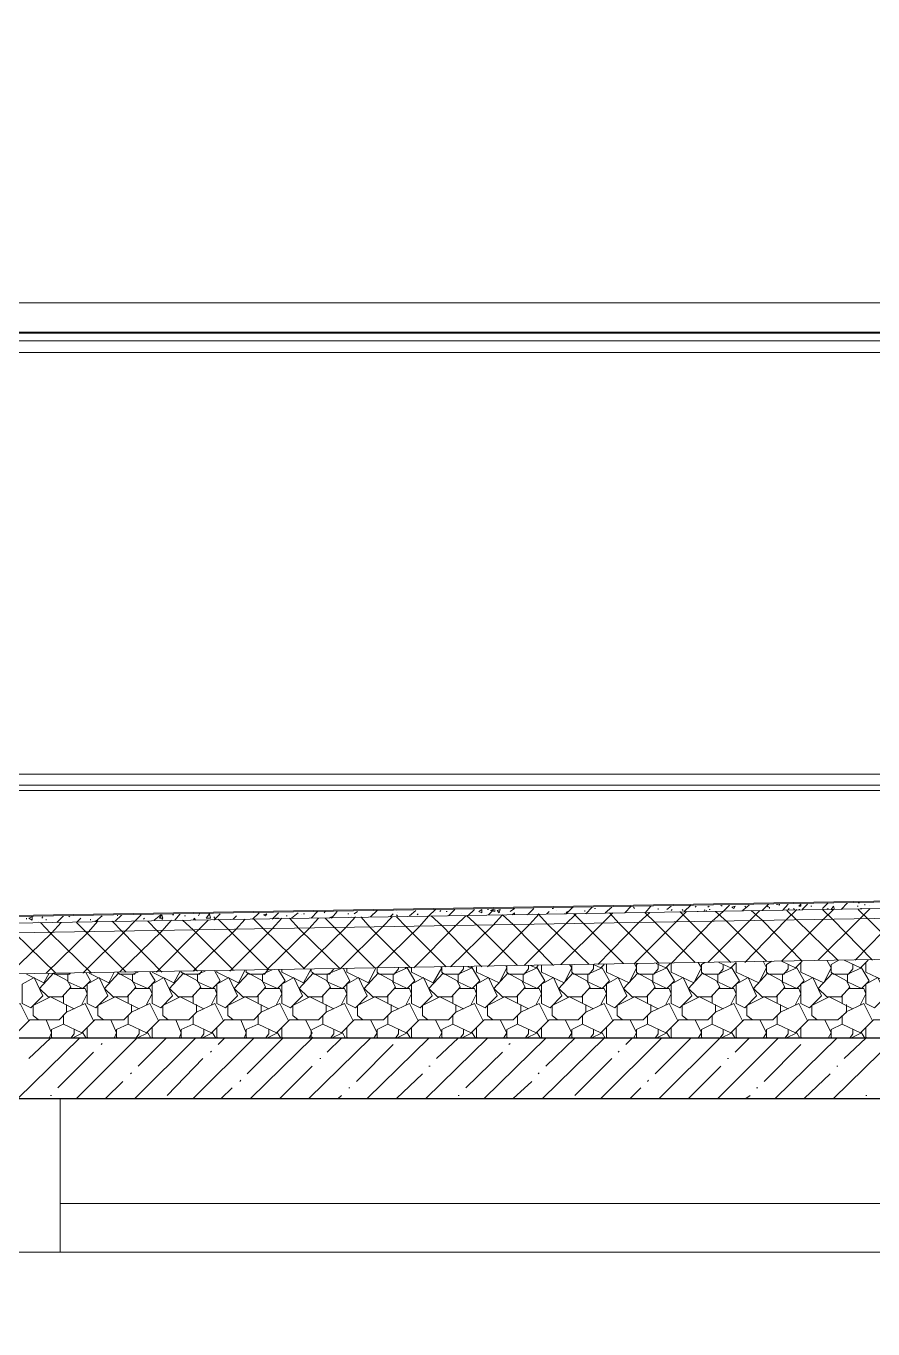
# Model space of a CAD drawing. Header units: millimetres. Extents: x 2294 to 908349, y -83289 to 219220.
# Drawn here: x 894908 to 898331, y 194511 to 199779 of the extents above; entities that cross this region are included whole.
import ezdxf

# ---------------------------------------------------------------- set-up
doc = ezdxf.new("R2010")
doc.units = ezdxf.units.MM
doc.layers.add('PDF _Геометрия', color=7, linetype='Continuous')

msp = doc.modelspace()

# ---------------------------------------------------------------- linework, layer by layer
at = {"layer": 'PDF _Геометрия', "lineweight": 9}
for points in [[(902971, 194821.8), (886249.7, 194821.8), (886096.7, 194511.4), (885786.3, 195132.2), (885628.9, 194821.8), (868588.5, 194821.8), (868588.5, 196990.1), (868278.2, 197147.5), (868898.9, 197453.5), (868588.5, 197610.8), (868588.5, 199779.1)], [(888789.6, 198660), (901427.8, 198660)], [(888789.6, 198542), (901427.8, 198542), (901427.8, 198660), (901427.8, 198542)], [(889204.9, 198537.6), (888789.6, 198537.6), (901344.8, 198537.6), (901344.8, 198507), (888789.6, 198507), (901344.8, 198507), (901344.8, 198458.9), (888789.6, 198458.9), (901366.6, 198458.9), (901366.6, 196854.6), (901366.6, 196806.5)], [(890756.8, 198537.6), (900759, 198537.6)], [(888789.6, 196754), (900741.5, 196754), (900741.5, 196723.4)], [(888789.6, 196710.3), (900741.5, 196710.3)], [(888789.6, 196688.4), (900741.5, 196688.4)], [(900675.9, 195442.5), (900675.9, 194821.8), (900675.9, 195018.5), (895045.3, 195018.5), (895045.3, 194821.8), (895045.3, 195442.5)]]:
    msp.add_lwpolyline(points, dxfattribs=at)
for points in [[(882459.6, 195687.3), (900759, 195687.3), (900759, 196045.8), (900759, 196211.9), (900759, 196251.3), (900759, 196277.5), (900759, 196281.9), (894774.3, 196181.3), (893213.6, 196155.1), (882459.6, 196155.1), (882459.6, 196150.7), (882459.6, 196124.5), (882459.6, 196080.8), (882459.6, 195919)], [(895045.3, 195018.5), (900675.9, 195018.5), (900675.9, 195442.5), (895045.3, 195442.5)]]:
    msp.add_lwpolyline(points, close=True, dxfattribs=at)
at = {"layer": 'PDF _Геометрия', "lineweight": 20}
msp.add_lwpolyline([(894774.3, 196177), (900759, 196277.5), (894774.3, 196177), (893213.6, 196150.7), (882459.6, 196150.7), (893213.6, 196150.7)], close=True, dxfattribs=at)
for points in [[(900759, 196251.3), (894774.3, 196150.7), (893213.6, 196124.5), (882459.6, 196124.5)], [(900759, 196211.9), (894778.6, 196111.4), (893209.3, 196080.8), (882459.6, 196080.8)], [(900759, 196045.8), (894778.6, 195945.3), (893200.5, 195919), (882459.6, 195919)]]:
    msp.add_lwpolyline(points, dxfattribs=at)
at = {"layer": 'PDF _Геометрия', "color": 250, "lineweight": 9, "true_color": 0x1d1d1d}
for points in [[(897624.5, 195993.4), (897637.7, 195971.5), (897607.1, 195910.3), (897515.3, 195954), (897515.3, 195989), (897681.4, 196159.5), (897725.1, 196198.8), (897751.3, 196225.1)], [(897567.7, 196198.8), (897593.9, 196225.1)], [(897716.3, 196225.1), (897720.7, 196220.7)], [(897803.8, 196203.2), (897830, 196225.1)], [(897882.5, 196203.2), (897908.7, 196229.4)], [(897939.3, 196229.4), (897939.3, 196229.4)], [(897939.3, 196229.4), (897952.4, 196225.1), (897952.4, 196229.4)], [(897965.5, 196203.2), (897987.4, 196229.4)], [(898044.2, 196207.6), (898066.1, 196229.4)], [(898127.3, 196211.9), (898149.1, 196233.8)], [(898201.6, 196207.6), (898227.8, 196233.8)], [(898271.5, 196233.8), (898275.9, 196233.8)], [(898297.8, 196225.1), (898297.8, 196229.4)], [(898315.3, 196225.1), (898315.3, 196225.1)], [(894909.8, 196172.6), (894909.8, 196168.2)], [(894971, 196172.6), (894975.4, 196177)], [(895032.2, 196155.1), (895058.4, 196181.3)], [(895080.3, 196177), (895084.7, 196181.3)], [(895312, 195954), (895150.2, 196115.8), (895110.9, 196155.1), (895128.4, 196172.6)], [(895137.1, 195949.6), (895307.6, 196120.1), (895347, 196159.5), (895373.2, 196185.7)], [(895189.6, 196159.5), (895215.8, 196181.3)], [(895268.3, 196159.5), (895294.5, 196185.7)], [(895277, 196185.7), (895277, 196181.3)], [(895325.1, 196185.7), (895325.1, 196185.7)], [(895325.1, 196185.7), (895325.1, 196185.7)], [(895381.9, 196168.2), (895386.3, 196172.6)], [(895425.6, 196163.8), (895451.9, 196185.7)], [(895500, 196185.7), (895504.3, 196185.7)], [(895508.7, 196163.8), (895530.6, 196190.1)], [(895548, 196181.3), (895552.4, 196181.3)], [(895583, 196163.8), (895587.4, 196172.6), (895591.8, 196163.8)], [(895604.9, 196181.3), (895609.2, 196190.1)], [(895666.1, 196163.8), (895692.3, 196190.1)], [(895666.1, 196177), (895670.5, 196172.6)], [(895731.7, 195958.4), (895902.1, 196128.9), (895941.5, 196172.6)], [(895744.8, 196168.2), (895757.9, 196181.3)], [(895775.4, 196194.4), (895775.4, 196194.4)], [(895823.5, 196168.2), (895849.7, 196194.4)], [(895880.3, 195962.8), (896050.8, 196128.9), (896090.1, 196172.6)], [(895902.1, 196168.2), (895928.4, 196194.4)], [(895915.3, 196172.6), (895919.6, 196172.6)], [(895924, 196172.6), (895928.4, 196172.6)], [(895959, 196181.3), (895963.3, 196181.3)], [(896177.6, 195967.1), (896011.4, 196128.9), (895972.1, 196172.6)], [(895980.8, 196172.6), (896007.1, 196194.4)], [(896020.2, 196185.7), (896020.2, 196185.7)], [(896028.9, 196190.1), (896033.3, 196190.1)], [(896028.9, 195967.1), (896199.4, 196133.2), (896238.8, 196177)], [(896059.5, 196172.6), (896085.8, 196198.8)], [(896112, 196194.4), (896116.4, 196198.8)], [(896112, 196194.4), (896112, 196194.4)], [(896317.4, 195971.5), (896155.7, 196133.2), (896116.4, 196172.6)], [(896190.7, 195967.1), (896216.9, 195919), (896186.3, 195888.4), (896125.1, 195914.7), (896125.1, 195945.3), (896177.6, 195967.1), (896348, 196137.6), (896387.4, 196177)], [(896133.8, 196172.6), (896142.6, 196177), (896142.6, 196172.6), (896164.4, 196198.8)], [(896208.2, 196190.1), (896212.5, 196190.1)], [(896221.3, 196177), (896221.3, 196177)], [(896234.4, 196190.1), (896247.5, 196198.8)], [(896461.7, 195971.5), (896300, 196133.2), (896260.6, 196177)], [(896300, 196177), (896326.2, 196203.2)], [(896300, 196177), (896300, 196177)], [(896308.7, 196190.1), (896308.7, 196185.7)], [(896413.6, 195971.5), (896413.6, 195967.1), (896396.1, 195945.3), (896334.9, 195945.3), (896326.2, 195954), (896326.2, 195971.5), (896496.7, 196137.6), (896536, 196181.3), (896562.3, 196207.6)], [(896378.6, 196177), (896391.8, 196190.1)], [(896404.9, 196203.2), (896404.9, 196203.2)], [(896404.9, 196185.7), (896409.2, 196181.3)], [(896606, 195975.9), (896444.2, 196137.6), (896404.9, 196177)], [(896409.2, 196194.4), (896409.2, 196194.4)], [(896457.3, 196181.3), (896483.6, 196203.2)], [(896474.8, 195971.5), (896645.3, 196142), (896684.7, 196181.3)], [(896487.9, 196185.7), (896492.3, 196190.1)], [(896750.2, 195975.9), (896588.5, 196142), (896544.8, 196181.3)], [(896562.3, 196194.4), (896562.3, 196194.4)], [(896579.7, 196198.8), (896584.1, 196203.2)], [(896606, 196198.8), (896610.3, 196198.8)], [(896614.7, 196181.3), (896640.9, 196207.6)], [(896623.5, 195975.9), (896793.9, 196142), (896833.3, 196185.7), (896877, 196146.4), (897038.8, 195980.2)], [(896667.2, 196190.1), (896667.2, 196190.1)], [(896894.5, 195980.2), (896732.7, 196142), (896689, 196181.3)], [(896693.4, 196181.3), (896719.6, 196207.6)], [(896772.1, 196207.6), (896776.5, 196207.6)], [(896772.1, 195975.9), (896942.6, 196146.4), (896981.9, 196190.1)], [(896776.5, 196185.7), (896798.3, 196207.6)], [(896802.7, 196207.6), (896802.7, 196198.8), (896785.2, 196203.2), (896793.9, 196207.6)], [(896863.9, 196198.8), (896881.4, 196211.9)], [(896872.6, 196185.7), (896881.4, 196194.4), (896881.4, 196185.7)], [(896920.7, 195980.2), (897086.8, 196146.4), (897130.6, 196190.1)], [(896933.8, 196185.7), (896960.1, 196211.9)], [(896955.7, 196190.1), (896955.7, 196190.1)], [(897183, 195984.6), (897016.9, 196146.4), (896977.6, 196190.1)], [(897012.5, 196190.1), (897021.3, 196198.8)], [(897034.4, 196211.9), (897038.8, 196211.9)], [(897051.9, 196203.2), (897051.9, 196203.2)], [(897069.4, 195984.6), (897235.5, 196150.7), (897279.2, 196194.4)], [(897082.5, 196190.1), (897091.2, 196190.1), (897117.4, 196216.3)], [(897086.8, 196190.1), (897091.2, 196190.1)], [(897091.2, 196194.4), (897095.6, 196198.8)], [(897322.9, 195989), (897161.2, 196150.7), (897121.8, 196190.1)], [(897165.5, 196203.2), (897165.5, 196198.8)], [(897169.9, 196190.1), (897196.1, 196216.3)], [(897204.9, 196211.9), (897209.2, 196211.9)], [(897218, 195984.6), (897384.1, 196155.1), (897427.8, 196194.4)], [(897248.6, 196194.4), (897274.8, 196216.3)], [(897253, 195984.6), (897253, 195954), (897344.8, 195910.3), (897375.4, 195971.5), (897366.6, 195989), (897532.7, 196155.1), (897576.5, 196198.8)], [(897266.1, 196216.3), (897266.1, 196216.3)], [(897467.2, 195989), (897305.4, 196150.7), (897266.1, 196194.4)], [(897274.8, 196216.3), (897274.8, 196216.3)], [(897327.3, 196194.4), (897353.5, 196220.7)], [(897362.2, 196216.3), (897366.6, 196211.9)], [(897611.4, 195993.4), (897449.7, 196155.1), (897410.3, 196194.4), (897432.2, 196220.7)], [(897462.8, 196211.9), (897462.8, 196207.6)], [(897497.8, 196207.6), (897515.3, 196220.7)], [(897515.3, 196203.2), (897519.6, 196207.6)], [(897755.7, 195993.4), (897593.9, 196155.1), (897550.2, 196198.8)], [(897559, 196207.6), (897563.3, 196203.2)], [(897611.4, 196216.3), (897615.8, 196220.7)], [(897620.2, 196198.8), (897624.5, 196198.8)], [(897646.4, 196198.8), (897650.8, 196207.6)], [(897655.1, 196203.2), (897659.5, 196198.8)], [(897663.9, 196216.3), (897668.3, 196220.7)], [(897663.9, 195993.4), (897830, 196159.5), (897873.7, 196203.2)], [(897668.3, 196207.6), (897672.6, 196207.6)], [(897900, 195997.7), (897738.2, 196159.5), (897694.5, 196198.8)], [(897738.2, 196216.3), (897738.2, 196216.3)], [(897799.4, 196203.2), (897799.4, 196203.2)], [(897812.5, 196220.7), (897816.9, 196216.3)], [(897812.5, 195993.4), (897978.6, 196163.8), (898022.4, 196207.6)], [(897838.8, 196203.2), (897882.5, 196163.8), (898044.2, 195997.7), (898018, 195971.5), (897961.2, 195997.7), (898127.3, 196163.8), (898171, 196207.6)], [(897904.3, 196220.7), (897908.7, 196216.3)], [(897913.1, 196216.3), (897913.1, 196211.9)], [(898188.5, 196002.1), (898022.4, 196163.8), (897983, 196203.2)], [(897987.4, 196207.6), (897991.8, 196211.9)], [(898009.2, 196211.9), (898013.6, 196207.6)], [(898031.1, 196207.6), (898035.5, 196207.6)], [(898035.5, 196207.6), (898035.5, 196207.6)], [(898079.2, 196220.7), (898083.6, 196220.7)], [(898109.8, 196002.1), (898275.9, 196168.2), (898319.6, 196211.9)], [(898328.4, 196002.1), (898166.6, 196168.2), (898127.3, 196207.6)], [(898144.8, 196207.6), (898149.1, 196211.9), (898149.1, 196207.6)], [(898166.6, 196207.6), (898162.2, 196207.6), (898171, 196220.7), (898175.4, 196207.6)], [(898166.6, 196216.3), (898166.6, 196216.3)], [(898258.4, 196002.1), (898424.5, 196172.6), (898468.3, 196211.9)], [(898267.2, 196220.7), (898271.5, 196220.7)], [(898581.9, 196006.5), (898542.6, 195971.5), (898472.6, 196006.5), (898310.9, 196168.2), (898271.5, 196207.6)], [(898280.3, 196211.9), (898284.7, 196211.9)], [(898302.1, 195993.4), (898302.1, 195954), (898393.9, 195910.3), (898424.5, 195971.5), (898407.1, 196006.5), (898573.2, 196172.6), (898616.9, 196216.3)], [(894839.9, 195945.3), (895010.3, 196111.4), (895049.7, 196155.1)], [(894957.9, 196159.5), (894957.9, 196159.5)], [(895172.1, 195949.6), (895006, 196111.4), (894966.6, 196155.1)], [(894988.5, 196163.8), (894988.5, 196168.2)], [(894988.5, 195949.6), (895159, 196115.8), (895198.3, 196159.5)], [(895167.7, 196168.2), (895167.7, 196163.8)], [(895185.2, 196159.5), (895198.3, 196163.8), (895193.9, 196159.5)], [(895456.2, 195954), (895294.5, 196120.1), (895255.2, 196159.5)], [(895285.8, 195954), (895456.2, 196120.1), (895495.6, 196163.8)], [(895316.4, 196159.5), (895316.4, 196159.5)], [(895600.5, 195958.4), (895438.8, 196120.1), (895399.4, 196159.5)], [(895434.4, 195954), (895604.9, 196124.5), (895644.2, 196163.8)], [(895456.2, 196168.2), (895460.6, 196168.2)], [(895744.8, 195962.8), (895583, 196124.5), (895539.3, 196163.8)], [(895583, 195958.4), (895753.5, 196124.5), (895792.9, 196168.2)], [(895587.4, 196168.2), (895591.8, 196168.2)], [(895889, 195962.8), (895727.3, 196124.5), (895683.6, 196168.2)], [(896033.3, 195967.1), (895867.2, 196128.9), (895827.8, 196168.2)], [(894691.2, 195940.9), (894861.7, 196111.4), (895027.8, 195949.6)], [(895679.2, 195958.4), (895679.2, 195954), (895766.6, 195910.3), (895792.9, 195962.8)], [(895797.2, 195962.8), (895797.2, 195954), (895810.3, 195945.3), (895871.5, 195945.3), (895884.7, 195962.8)], [(895902.1, 195962.8), (895862.8, 195945.3), (895862.8, 195914.7), (895924, 195888.4), (895954.6, 195919), (895928.4, 195962.8)], [(896059.5, 195954), (896059.5, 195967.1), (896028.9, 195910.3), (895941.5, 195954), (895941.5, 195962.8)], [(896063.9, 195954), (896072.6, 195945.3), (896133.8, 195945.3), (896151.3, 195967.1)], [(896151.3, 195967.1), (896151.3, 195967.1)], [(896203.8, 195967.1), (896203.8, 195954), (896291.2, 195910.3), (896321.8, 195971.5)], [(896444.2, 195971.5), (896439.8, 195971.5)], [(896444.2, 195971.5), (896444.2, 195971.5)], [(896466.1, 195971.5), (896466.1, 195954), (896553.5, 195910.3), (896588.5, 195971.5), (896584.1, 195975.9)], [(896588.5, 195975.9), (896588.5, 195954), (896597.2, 195945.3), (896658.4, 195945.3), (896675.9, 195967.1), (896675.9, 195975.9)], [(896693.4, 195975.9), (896706.5, 195971.5), (896710.9, 195975.9)], [(896728.4, 195975.9), (896728.4, 195954), (896820.2, 195910.3), (896850.8, 195971.5), (896846.4, 195980.2)], [(896850.8, 195980.2), (896850.8, 195954), (896859.5, 195945.3), (896920.7, 195945.3), (896938.2, 195967.1), (896938.2, 195980.2)], [(896947, 195980.2), (896968.8, 195971.5), (896977.6, 195980.2)], [(896990.7, 195980.2), (896990.7, 195954), (897082.5, 195910.3), (897113.1, 195971.5), (897104.3, 195984.6)], [(897113.1, 195984.6), (897113.1, 195954), (897121.8, 195945.3), (897183, 195945.3), (897200.5, 195967.1), (897200.5, 195984.6), (897231.1, 195971.5), (897244.2, 195984.6)], [(897462.8, 195984.6), (897462.8, 195967.1), (897445.3, 195945.3), (897384.1, 195945.3), (897375.4, 195954), (897375.4, 195984.6), (897379.7, 195989)], [(897454.1, 195989), (897493.4, 195971.5), (897510.9, 195989)], [(897725.1, 195984.6), (897725.1, 195967.1), (897707.6, 195945.3), (897646.4, 195945.3), (897637.7, 195954), (897637.7, 195984.6), (897650.8, 195993.4)], [(897707.6, 195993.4), (897755.7, 195971.5), (897777.5, 195993.4), (897777.5, 195954), (897869.4, 195910.3), (897900, 195971.5), (897886.8, 195997.7)], [(897987.4, 195984.6), (897987.4, 195967.1), (897969.9, 195945.3), (897908.7, 195945.3), (897900, 195954), (897900, 195984.6), (897921.8, 195997.7)], [(898039.8, 195993.4), (898039.8, 195954), (898131.6, 195910.3), (898162.2, 195971.5), (898144.8, 196002.1)], [(898249.7, 195984.6), (898249.7, 195967.1), (898232.2, 195945.3), (898171, 195945.3), (898162.2, 195954), (898162.2, 195984.6), (898192.8, 196002.1)], [(898214.7, 196002.1), (898280.3, 195971.5), (898310.9, 196002.1)], [(894909.8, 195945.3), (894979.7, 195910.3), (895001.6, 195949.6)], [(895019.1, 195949.6), (895023.5, 195945.3), (895084.7, 195945.3), (895084.7, 195949.6)], [(895089, 195949.6), (895075.9, 195945.3), (895075.9, 195914.7), (895137.1, 195888.4), (895167.7, 195919), (895150.2, 195949.6)], [(895163.3, 195949.6), (895242, 195910.3), (895263.9, 195954)], [(895277, 195954), (895285.8, 195945.3), (895347, 195945.3), (895351.3, 195954)], [(895360.1, 195954), (895338.2, 195945.3), (895338.2, 195914.7), (895399.4, 195888.4), (895430, 195919), (895408.2, 195954)], [(895416.9, 195954), (895504.3, 195910.3), (895530.6, 195958.4)], [(895416.9, 195954), (895416.9, 195954)], [(895534.9, 195958.4), (895534.9, 195954), (895548, 195945.3), (895609.2, 195945.3), (895618, 195958.4)], [(895631.1, 195958.4), (895600.5, 195945.3), (895600.5, 195914.7), (895661.7, 195888.4), (895692.3, 195919), (895670.5, 195958.4)], [(895058.4, 195827.2), (895058.4, 195862.2)], [(895132.7, 195822.9), (895154.6, 195866.6), (895145.9, 195888.4), (895084.7, 195888.4)], [(895320.7, 195827.2), (895320.7, 195862.2)], [(895395, 195822.9), (895416.9, 195866.6), (895408.2, 195888.4), (895347, 195888.4)], [(895583, 195827.2), (895583, 195862.2)], [(895657.3, 195822.9), (895679.2, 195866.6), (895670.5, 195888.4), (895609.2, 195888.4)], [(895845.3, 195827.2), (895845.3, 195862.2)], [(895919.6, 195822.9), (895941.5, 195866.6), (895932.7, 195888.4), (895871.5, 195888.4)], [(896107.6, 195827.2), (896107.6, 195862.2)], [(896181.9, 195822.9), (896203.8, 195866.6), (896195, 195888.4), (896133.8, 195888.4)], [(896369.9, 195827.2), (896369.9, 195862.2)], [(896444.2, 195822.9), (896466.1, 195866.6), (896457.3, 195888.4), (896396.1, 195888.4)], [(896632.2, 195827.2), (896632.2, 195862.2)], [(896706.5, 195822.9), (896728.4, 195866.6), (896719.6, 195888.4), (896658.4, 195888.4)], [(896894.5, 195827.2), (896894.5, 195862.2)], [(896968.8, 195822.9), (896990.7, 195866.6), (896981.9, 195888.4), (896920.7, 195888.4)], [(897156.8, 195827.2), (897156.8, 195862.2)], [(897231.1, 195822.9), (897253, 195866.6), (897244.2, 195888.4), (897183, 195888.4)], [(897419.1, 195827.2), (897419.1, 195862.2)], [(897493.4, 195822.9), (897515.3, 195866.6), (897506.5, 195888.4), (897445.3, 195888.4)], [(897681.4, 195827.2), (897681.4, 195862.2)], [(897755.7, 195822.9), (897777.5, 195866.6), (897768.8, 195888.4), (897707.6, 195888.4)], [(897943.7, 195827.2), (897943.7, 195862.2)], [(898018, 195822.9), (898039.8, 195866.6), (898031.1, 195888.4), (897969.9, 195888.4)], [(898206, 195827.2), (898206, 195862.2)], [(898280.3, 195822.9), (898302.1, 195866.6), (898293.4, 195888.4), (898232.2, 195888.4)], [(894796.1, 195779.2), (894796.1, 195744.2), (894870.5, 195709.2), (894922.9, 195761.7), (895040.9, 195761.7), (895071.5, 195792.3), (895071.5, 195822.9)], [(894809.3, 195792.3), (894883.6, 195827.2), (894918.5, 195757.3)], [(894957.9, 195761.7), (894936, 195779.2), (894936, 195818.5), (895006, 195853.5), (895102.1, 195805.4)], [(895058.4, 195779.2), (895058.4, 195744.2), (895132.7, 195709.2), (895185.2, 195761.7), (895303.2, 195761.7), (895333.8, 195792.3), (895333.8, 195822.9)], [(895071.5, 195792.3), (895145.9, 195827.2), (895180.8, 195757.3)], [(895220.2, 195761.7), (895198.3, 195779.2), (895198.3, 195818.5), (895268.3, 195853.5), (895364.4, 195805.4)], [(895320.7, 195779.2), (895320.7, 195744.2), (895395, 195709.2), (895447.5, 195761.7), (895565.5, 195761.7), (895596.1, 195792.3), (895596.1, 195822.9)], [(895333.8, 195792.3), (895408.2, 195827.2), (895443.1, 195757.3)], [(895482.5, 195761.7), (895460.6, 195779.2), (895460.6, 195818.5), (895530.6, 195853.5), (895626.7, 195805.4)], [(895583, 195779.2), (895583, 195744.2), (895657.3, 195709.2), (895709.8, 195761.7), (895827.8, 195761.7), (895858.4, 195792.3), (895858.4, 195822.9)], [(895596.1, 195792.3), (895670.5, 195827.2), (895705.4, 195757.3)], [(895744.8, 195761.7), (895722.9, 195779.2), (895722.9, 195818.5), (895792.9, 195853.5), (895889, 195805.4)], [(895845.3, 195779.2), (895845.3, 195744.2), (895919.6, 195709.2), (895972.1, 195761.7), (896090.1, 195761.7), (896120.7, 195792.3), (896120.7, 195822.9)], [(895858.4, 195792.3), (895932.7, 195827.2), (895967.7, 195757.3)], [(896007.1, 195761.7), (895985.2, 195779.2), (895985.2, 195818.5), (896055.1, 195853.5), (896151.3, 195805.4)], [(896063.9, 195722.3), (896107.6, 195744.2), (896181.9, 195709.2), (896234.4, 195761.7), (896352.4, 195761.7), (896383, 195792.3), (896383, 195822.9)], [(896120.7, 195792.3), (896195, 195827.2), (896230, 195757.3)], [(896269.4, 195761.7), (896247.5, 195779.2), (896247.5, 195818.5), (896317.4, 195853.5), (896413.6, 195805.4)], [(896369.9, 195779.2), (896369.9, 195744.2), (896444.2, 195709.2), (896496.7, 195761.7), (896614.7, 195761.7), (896645.3, 195792.3), (896645.3, 195822.9)], [(896383, 195792.3), (896457.3, 195827.2), (896492.3, 195757.3)], [(896531.7, 195761.7), (896509.8, 195779.2), (896509.8, 195818.5), (896579.7, 195853.5), (896675.9, 195805.4)], [(896632.2, 195779.2), (896632.2, 195744.2), (896706.5, 195709.2), (896759, 195761.7), (896877, 195761.7), (896907.6, 195792.3), (896907.6, 195822.9)], [(896645.3, 195792.3), (896719.6, 195827.2), (896754.6, 195757.3)], [(896793.9, 195761.7), (896772.1, 195779.2), (896772.1, 195818.5), (896842, 195853.5), (896938.2, 195805.4)], [(896894.5, 195779.2), (896894.5, 195744.2), (896968.8, 195709.2), (897021.3, 195761.7), (897139.3, 195761.7), (897169.9, 195792.3), (897169.9, 195822.9)], [(896907.6, 195792.3), (896981.9, 195827.2), (897016.9, 195757.3)], [(897056.2, 195761.7), (897034.4, 195779.2), (897034.4, 195818.5), (897104.3, 195853.5), (897200.5, 195805.4)], [(897156.8, 195779.2), (897156.8, 195744.2), (897231.1, 195709.2), (897283.6, 195761.7), (897401.6, 195761.7), (897432.2, 195792.3), (897432.2, 195822.9)], [(897169.9, 195792.3), (897244.2, 195827.2), (897279.2, 195757.3)], [(897318.5, 195761.7), (897296.7, 195779.2), (897296.7, 195818.5), (897366.6, 195853.5), (897462.8, 195805.4)], [(897419.1, 195779.2), (897419.1, 195744.2), (897493.4, 195709.2), (897545.9, 195761.7), (897663.9, 195761.7), (897694.5, 195792.3), (897694.5, 195822.9)], [(897432.2, 195792.3), (897506.5, 195827.2), (897541.5, 195757.3)], [(897580.8, 195761.7), (897559, 195779.2), (897559, 195818.5), (897628.9, 195853.5), (897725.1, 195805.4)], [(897681.4, 195779.2), (897681.4, 195744.2), (897755.7, 195709.2), (897808.2, 195761.7), (897926.2, 195761.7), (897956.8, 195792.3), (897956.8, 195822.9)], [(897694.5, 195792.3), (897768.8, 195827.2), (897803.8, 195757.3)], [(897843.1, 195761.7), (897821.3, 195779.2), (897821.3, 195818.5), (897891.2, 195853.5), (897987.4, 195805.4)], [(897943.7, 195779.2), (897943.7, 195744.2), (898018, 195709.2), (898070.4, 195761.7), (898188.5, 195761.7), (898223.5, 195792.3), (898223.5, 195822.9)], [(897956.8, 195792.3), (898031.1, 195827.2), (898066.1, 195757.3)], [(898105.4, 195761.7), (898083.6, 195779.2), (898083.6, 195818.5), (898153.5, 195853.5), (898249.7, 195805.4)], [(898206, 195779.2), (898206, 195744.2), (898280.3, 195709.2), (898332.7, 195761.7), (898450.8, 195761.7), (898485.7, 195792.3), (898485.7, 195822.9)], [(898219.1, 195792.3), (898293.4, 195827.2), (898328.4, 195757.3)], [(895001.6, 195687.3), (895010.3, 195709.2), (894988.5, 195761.7)], [(895263.9, 195687.3), (895272.6, 195709.2), (895250.8, 195761.7)], [(895526.2, 195687.3), (895534.9, 195709.2), (895513.1, 195761.7)], [(895788.5, 195687.3), (895797.2, 195709.2), (895775.4, 195761.7)], [(896050.8, 195687.3), (896063.9, 195709.2), (896037.7, 195761.7)], [(896107.6, 195744.2), (896107.6, 195779.2)], [(896313.1, 195687.3), (896326.2, 195709.2), (896300, 195761.7)], [(896575.4, 195687.3), (896588.5, 195709.2), (896562.3, 195761.7)], [(896837.7, 195687.3), (896850.8, 195709.2), (896824.5, 195761.7)], [(897100, 195687.3), (897113.1, 195709.2), (897086.8, 195761.7)], [(897362.2, 195687.3), (897375.4, 195709.2), (897349.1, 195761.7)], [(897624.5, 195687.3), (897637.7, 195709.2), (897611.4, 195761.7)], [(897886.8, 195687.3), (897900, 195709.2), (897873.7, 195761.7)], [(898149.1, 195687.3), (898162.2, 195709.2), (898136, 195761.7)], [(895019.1, 195687.3), (895010.3, 195691.7), (895010.3, 195722.3), (895058.4, 195744.2)], [(895089, 195687.3), (895102.1, 195704.8), (895102.1, 195722.3)], [(895150.2, 195687.3), (895137.1, 195709.2), (895093.4, 195687.3)], [(895110.9, 195442.5), (895355.7, 195687.3), (895399.4, 195709.2), (895412.5, 195687.3)], [(895163.3, 195687.3), (895154.6, 195691.7), (895154.6, 195731.1)], [(895281.4, 195687.3), (895272.6, 195691.7), (895272.6, 195722.3), (895320.7, 195744.2)], [(895351.3, 195687.3), (895364.4, 195704.8), (895364.4, 195722.3)], [(895425.6, 195687.3), (895416.9, 195691.7), (895416.9, 195731.1)], [(895543.7, 195687.3), (895534.9, 195691.7), (895534.9, 195722.3), (895583, 195744.2)], [(895613.6, 195687.3), (895626.7, 195704.8), (895626.7, 195722.3)], [(895674.8, 195687.3), (895661.7, 195709.2), (895618, 195687.3)], [(895687.9, 195687.3), (895679.2, 195691.7), (895679.2, 195731.1)], [(895806, 195687.3), (895797.2, 195691.7), (895797.2, 195722.3), (895845.3, 195744.2)], [(895875.9, 195687.3), (895889, 195704.8), (895889, 195722.3)], [(895937.1, 195687.3), (895924, 195709.2), (895880.3, 195687.3)], [(895950.2, 195687.3), (895941.5, 195691.7), (895941.5, 195731.1)], [(896059.5, 195691.7), (896059.5, 195722.3)], [(896138.2, 195687.3), (896151.3, 195704.8), (896151.3, 195722.3)], [(896199.4, 195687.3), (896186.3, 195709.2), (896142.6, 195687.3)], [(896212.5, 195687.3), (896203.8, 195691.7), (896203.8, 195731.1)], [(896330.6, 195687.3), (896326.2, 195691.7), (896326.2, 195722.3), (896369.9, 195744.2)], [(896400.5, 195687.3), (896413.6, 195704.8), (896413.6, 195722.3)], [(896461.7, 195687.3), (896448.6, 195709.2), (896404.9, 195687.3)], [(896474.8, 195687.3), (896466.1, 195691.7), (896466.1, 195731.1)], [(896592.9, 195687.3), (896588.5, 195691.7), (896588.5, 195722.3), (896632.2, 195744.2)], [(896662.8, 195687.3), (896675.9, 195704.8), (896675.9, 195722.3)], [(896724, 195687.3), (896710.9, 195709.2), (896667.2, 195687.3)], [(896737.1, 195687.3), (896728.4, 195691.7), (896728.4, 195731.1)], [(896855.1, 195687.3), (896850.8, 195691.7), (896850.8, 195722.3), (896894.5, 195744.2)], [(896925.1, 195687.3), (896938.2, 195704.8), (896938.2, 195722.3)], [(896986.3, 195687.3), (896973.2, 195709.2), (896929.5, 195687.3)], [(896999.4, 195687.3), (896990.7, 195691.7), (896990.7, 195731.1)], [(897117.4, 195687.3), (897113.1, 195691.7), (897113.1, 195722.3), (897156.8, 195744.2)], [(897187.4, 195687.3), (897200.5, 195704.8), (897200.5, 195722.3)], [(897248.6, 195687.3), (897235.5, 195709.2), (897191.8, 195687.3)], [(897261.7, 195687.3), (897253, 195691.7), (897253, 195731.1)], [(897379.7, 195687.3), (897375.4, 195691.7), (897375.4, 195722.3), (897419.1, 195744.2)], [(897449.7, 195687.3), (897462.8, 195704.8), (897462.8, 195722.3)], [(897510.9, 195687.3), (897497.8, 195709.2), (897454.1, 195687.3)], [(897467.2, 195442.5), (897712, 195687.3), (897725.1, 195704.8), (897725.1, 195722.3)], [(897524, 195687.3), (897515.3, 195691.7), (897515.3, 195731.1)], [(897642, 195687.3), (897637.7, 195691.7), (897637.7, 195722.3), (897681.4, 195744.2)], [(897773.2, 195687.3), (897760.1, 195709.2), (897716.3, 195687.3)], [(897786.3, 195687.3), (897777.5, 195691.7), (897777.5, 195731.1)], [(897904.3, 195687.3), (897900, 195691.7), (897900, 195722.3), (897943.7, 195744.2)], [(897974.3, 195687.3), (897987.4, 195704.8), (897987.4, 195722.3)], [(898035.5, 195687.3), (898022.4, 195709.2), (897978.6, 195687.3)], [(898048.6, 195687.3), (898039.8, 195691.7), (898039.8, 195731.1)], [(898166.6, 195687.3), (898162.2, 195691.7), (898162.2, 195722.3), (898206, 195744.2)], [(898236.6, 195687.3), (898249.7, 195704.8), (898249.7, 195722.3)], [(898297.8, 195687.3), (898284.7, 195709.2), (898240.9, 195687.3)], [(898310.9, 195687.3), (898302.1, 195691.7), (898302.1, 195731.1)], [(894874.8, 195442.5), (895124, 195687.3)], [(894918.5, 195604.3), (895006, 195687.3)], [(895211.4, 195661.1), (895215.8, 195665.5)], [(895347, 195442.5), (895591.8, 195687.3)], [(895360.1, 195573.7), (895473.7, 195687.3)], [(895583, 195442.5), (895827.8, 195687.3)], [(895683.6, 195661.1), (895709.8, 195687.3)], [(895801.6, 195543.1), (895945.9, 195687.3)], [(895814.7, 195442.5), (896063.9, 195687.3)], [(896050.8, 195442.5), (896300, 195687.3)], [(896068.3, 195687.3), (896063.9, 195691.7)], [(896125.1, 195630.5), (896181.9, 195687.3)], [(896243.1, 195512.5), (896391.8, 195661.1)], [(896286.8, 195442.5), (896536, 195687.3)], [(896522.9, 195442.5), (896772.1, 195687.3)], [(896566.6, 195604.3), (896654.1, 195687.3)], [(896759, 195442.5), (897008.2, 195687.3)], [(896859.5, 195661.1), (896863.9, 195665.5)], [(896995, 195442.5), (897244.2, 195687.3)], [(897008.2, 195573.7), (897126.2, 195687.3)], [(897231.1, 195442.5), (897475.9, 195687.3)], [(897331.6, 195661.1), (897357.9, 195687.3)], [(897449.7, 195543.1), (897593.9, 195687.3)], [(897703.2, 195442.5), (897948, 195687.3)], [(897773.2, 195630.5), (897830, 195687.3)], [(897891.2, 195512.5), (898039.8, 195661.1)], [(897934.9, 195442.5), (898184.1, 195687.3)], [(898171, 195442.5), (898420.2, 195687.3)], [(898214.7, 195604.3), (898302.1, 195687.3)], [(895036.6, 195486.3), (895180.8, 195630.5)], [(895478.1, 195455.7), (895622.4, 195604.3)], [(895653, 195630.5), (895657.3, 195634.9)], [(896094.5, 195604.3), (896098.9, 195604.3)], [(896684.7, 195486.3), (896833.3, 195630.5)], [(897126.2, 195455.7), (897274.8, 195604.3)], [(897301, 195630.5), (897305.4, 195634.9)], [(897742.6, 195604.3), (897746.9, 195604.3)], [(895329.5, 195543.1), (895333.8, 195547.5)], [(895932.7, 195442.5), (896063.9, 195573.7)], [(896404.9, 195442.5), (896509.8, 195543.1)], [(896536, 195573.7), (896540.4, 195573.7)], [(896977.6, 195543.1), (896981.9, 195547.5)], [(897585.2, 195442.5), (897716.3, 195573.7)], [(898053, 195442.5), (898157.9, 195543.1)], [(898184.1, 195573.7), (898188.5, 195573.7)], [(895228.9, 195442.5), (895298.9, 195512.5)], [(895696.7, 195442.5), (895740.4, 195486.3)], [(895771, 195512.5), (895775.4, 195516.9)], [(896212.5, 195486.3), (896216.9, 195486.3)], [(896877, 195442.5), (896951.3, 195512.5)], [(897349.1, 195442.5), (897392.9, 195486.3)], [(897419.1, 195512.5), (897423.5, 195516.9)], [(897860.6, 195486.3), (897865, 195486.3)], [(895006, 195455.7), (895010.3, 195455.7)], [(896168.8, 195442.5), (896181.9, 195455.7)], [(896654.1, 195455.7), (896658.4, 195455.7)], [(897816.9, 195442.5), (897834.4, 195455.7)], [(898302.1, 195455.7), (898306.5, 195455.7)]]:
    msp.add_lwpolyline(points, dxfattribs=at)
for points in [[(898039.8, 196229.4), (898039.8, 196220.7), (898031.1, 196220.7)], [(894931.7, 196177), (894931.7, 196163.8), (894918.5, 196172.6)], [(895456.2, 196185.7), (895460.6, 196172.6), (895447.5, 196172.6)], [(895653, 196172.6), (895635.5, 196172.6), (895648.6, 196190.1)], [(895880.3, 196190.1), (895875.9, 196181.3), (895867.2, 196185.7)], [(896750.2, 196207.6), (896750.2, 196194.4), (896737.1, 196198.8)], [(896824.5, 196207.6), (896820.2, 196194.4), (896811.4, 196203.2)], [(897773.2, 196220.7), (897768.8, 196211.9), (897760.1, 196216.3)], [(896391.8, 195945.3), (896391.8, 195914.7), (896448.6, 195888.4), (896479.2, 195919), (896448.6, 195971.5)], [(896654.1, 195945.3), (896654.1, 195914.7), (896710.9, 195888.4), (896741.5, 195919), (896710.9, 195971.5)], [(896916.3, 195945.3), (896916.3, 195914.7), (896973.2, 195888.4), (897003.8, 195919), (896973.2, 195971.5)], [(897178.6, 195945.3), (897178.6, 195914.7), (897235.5, 195888.4), (897266.1, 195919), (897235.5, 195971.5)], [(897440.9, 195945.3), (897440.9, 195914.7), (897497.8, 195888.4), (897528.4, 195919), (897497.8, 195971.5)], [(897703.2, 195945.3), (897703.2, 195914.7), (897760.1, 195888.4), (897790.7, 195919), (897760.1, 195971.5)], [(897965.5, 195945.3), (897965.5, 195914.7), (898022.4, 195888.4), (898053, 195919), (898022.4, 195971.5)], [(898227.8, 195945.3), (898227.8, 195914.7), (898284.7, 195888.4), (898315.3, 195919), (898284.7, 195971.5)], [(894892.3, 195827.2), (894892.3, 195905.9), (894940.4, 195932.2), (894975.4, 195857.8), (894927.3, 195809.8)], [(895054.1, 195853.5), (895089, 195892.8), (895075.9, 195919), (895019.1, 195949.6), (894962.3, 195888.4), (894997.2, 195853.5)], [(895154.6, 195827.2), (895154.6, 195905.9), (895202.7, 195932.2), (895237.7, 195857.8), (895189.6, 195809.8)], [(895316.4, 195853.5), (895351.3, 195892.8), (895338.2, 195919), (895281.4, 195949.6), (895224.6, 195888.4), (895259.5, 195853.5)], [(895416.9, 195827.2), (895416.9, 195905.9), (895465, 195932.2), (895500, 195857.8), (895451.9, 195809.8)], [(895578.6, 195853.5), (895613.6, 195892.8), (895600.5, 195919), (895543.7, 195949.6), (895486.8, 195888.4), (895521.8, 195853.5)], [(895679.2, 195827.2), (895679.2, 195905.9), (895727.3, 195932.2), (895762.3, 195857.8), (895714.2, 195809.8)], [(895840.9, 195853.5), (895875.9, 195892.8), (895862.8, 195919), (895806, 195949.6), (895749.1, 195888.4), (895784.1, 195853.5)], [(895941.5, 195827.2), (895941.5, 195905.9), (895989.6, 195932.2), (896024.5, 195857.8), (895976.5, 195809.8)], [(896103.2, 195853.5), (896138.2, 195892.8), (896125.1, 195919), (896068.3, 195949.6), (896011.4, 195888.4), (896046.4, 195853.5)], [(896203.8, 195827.2), (896203.8, 195905.9), (896251.9, 195932.2), (896286.8, 195857.8), (896238.8, 195809.8)], [(896365.5, 195853.5), (896400.5, 195892.8), (896387.4, 195919), (896330.6, 195949.6), (896273.7, 195888.4), (896308.7, 195853.5)], [(896466.1, 195827.2), (896466.1, 195905.9), (896514.2, 195932.2), (896549.1, 195857.8), (896501, 195809.8)], [(896627.8, 195853.5), (896662.8, 195892.8), (896649.7, 195919), (896592.9, 195949.6), (896536, 195888.4), (896571, 195853.5)], [(896728.4, 195827.2), (896728.4, 195905.9), (896776.5, 195932.2), (896811.4, 195857.8), (896763.3, 195809.8)], [(896890.1, 195853.5), (896925.1, 195892.8), (896912, 195919), (896855.1, 195949.6), (896798.3, 195888.4), (896833.3, 195853.5)], [(896990.7, 195827.2), (896990.7, 195905.9), (897038.8, 195932.2), (897073.7, 195857.8), (897025.6, 195809.8)], [(897152.4, 195853.5), (897187.4, 195892.8), (897174.3, 195919), (897117.4, 195949.6), (897060.6, 195888.4), (897095.6, 195853.5)], [(897253, 195827.2), (897253, 195905.9), (897301, 195932.2), (897336, 195857.8), (897287.9, 195809.8)], [(897414.7, 195853.5), (897449.7, 195892.8), (897436.6, 195919), (897379.7, 195949.6), (897322.9, 195888.4), (897357.9, 195853.5)], [(897515.3, 195827.2), (897515.3, 195905.9), (897563.3, 195932.2), (897598.3, 195857.8), (897550.2, 195809.8)], [(897677, 195853.5), (897712, 195892.8), (897698.9, 195919), (897642, 195949.6), (897585.2, 195888.4), (897620.2, 195853.5)], [(897777.5, 195827.2), (897777.5, 195905.9), (897825.6, 195932.2), (897860.6, 195857.8), (897812.5, 195809.8)], [(897939.3, 195853.5), (897974.3, 195892.8), (897961.2, 195919), (897904.3, 195949.6), (897847.5, 195888.4), (897882.5, 195853.5)], [(898039.8, 195827.2), (898039.8, 195905.9), (898087.9, 195932.2), (898122.9, 195857.8), (898074.8, 195809.8)], [(898201.6, 195853.5), (898236.6, 195892.8), (898223.5, 195919), (898166.6, 195949.6), (898109.8, 195888.4), (898144.8, 195853.5)], [(898302.1, 195827.2), (898302.1, 195905.9), (898350.2, 195932.2), (898385.2, 195857.8), (898337.1, 195809.8)]]:
    msp.add_lwpolyline(points, close=True, dxfattribs=at)
at = {"layer": 'PDF _Геометрия', "lineweight": 30}
msp.add_lwpolyline([(868588.5, 195442.5), (901191.7, 195442.5), (901191.7, 195687.3), (868588.5, 195687.3)], dxfattribs=at)

doc.saveas('drawing.dxf')
